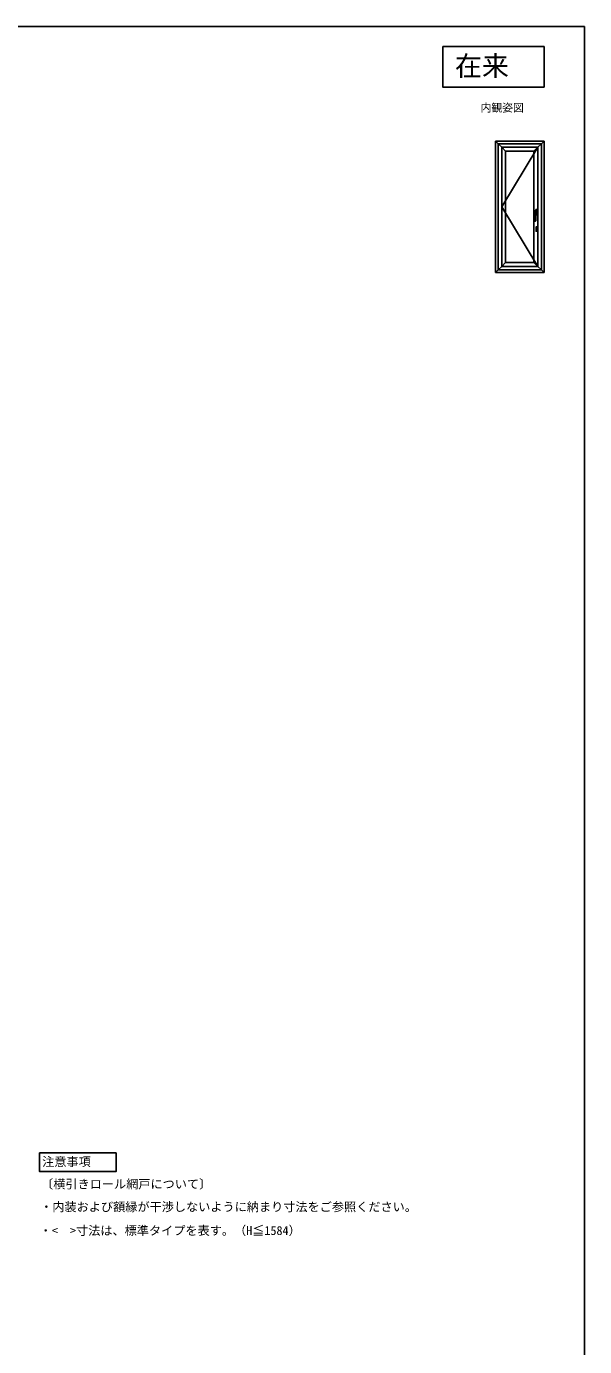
# Model space of a CAD drawing. Units: millimetres, scale not verified. Extents: x -525 to 525, y -783 to 778.
# Drawn here: x 112 to 525, y -231 to 747 of the extents above; entities that cross this region are included whole.
import ezdxf
from ezdxf.enums import TextEntityAlignment as Align

# ---------------------------------------------------------------- set-up
doc = ezdxf.new("R2010")
doc.units = ezdxf.units.MM
doc.header["$LTSCALE"] = 4
for name, color, linetype in [('0-1_USER1', 3, 'Continuous'), ('0-6_YKK_A1', 4, 'Continuous'), ('0-8_YKK_ZWAK', 7, 'Continuous')]:
    doc.layers.add(name, color=color, linetype=linetype)
doc.styles.add('ＭＳ ゴシック', font='')
doc.styles.get('ＭＳ ゴシック').set_extended_font_data('MS Gothic')

msp = doc.modelspace()

# ---------------------------------------------------------------- linework, layer by layer
at = {"layer": '0-1_USER1'}
for points in [[(420, 732.3), (495, 732.3), (495, 702.3), (420, 702.3)], [(121.402, -87.7), (121.402, -101.565), (178, -101.565), (178, -87.7)]]:
    msp.add_lwpolyline(points, close=True, dxfattribs=at)
at = {"layer": '0-6_YKK_A1'}
for p, q in [((495, 662.3), (459, 662.3)), ((459, 564.8), (459, 662.3)), ((466.5, 654.8), (463.6, 657.7)), ((463.6, 569.4), (463.6, 657.7)), ((490.4, 657.7), (463.6, 657.7)), ((487.5, 654.8), (490.4, 657.7)), ((490.4, 657.7), (490.4, 569.4)), ((490.4, 575.944), (490.4, 657.7)), ((495, 564.8), (495, 662.3)), ((487.5, 654.8), (466.5, 654.8)), ((466.5, 572.3), (466.5, 654.8)), ((487.5, 654.8), (487.5, 572.3)), ((487.8, 603.125), (487.8, 609.849)), ((487.866, 609.924), (489.093, 610.075)), ((487.875, 609.924), (488.725, 609.924)), ((488.762, 611.15), (488.697, 610.95)), ((488.827, 610.95), (488.697, 610.95)), ((488.827, 610.45), (488.697, 610.45)), ((488.875, 611.175), (488.76, 611.175)), ((488.875, 610.225), (488.76, 610.225)), ((488.827, 610.95), (488.762, 611.15)), ((490.022, 609.975), (488.8, 609.942)), ((488.8, 603.125), (488.8, 609.849)), ((489.099, 609.012), (488.831, 609.018)), ((488.9, 610.051), (488.9, 611.45)), ((488.9, 611.15), (488.9, 610.25)), ((488.9, 611.05), (488.9, 611.05)), ((488.9, 610.85), (488.9, 610.85)), ((490.3, 610.475), (488.9, 610.475)), ((488.9, 607.65), (488.9, 609.016)), ((488.9, 608.625), (490.3, 608.625)), ((488.92, 611.455), (488.92, 610.5)), ((488.92, 610.5), (490.28, 610.5)), ((488.92, 607.645), (488.92, 608.6)), ((488.92, 608.6), (490.28, 608.6)), ((488.945, 610.475), (488.945, 610.5)), ((488.945, 610.475), (490.255, 610.475)), ((488.945, 608.625), (488.945, 608.6)), ((488.945, 608.625), (490.255, 608.625)), ((488.952, 609.077), (490.023, 609.062)), ((490.205, 611.53), (488.995, 611.53)), ((490.205, 607.57), (488.995, 607.57)), ((489, 611.55), (490.2, 611.55)), ((490.2, 607.55), (489, 607.55)), ((489.125, 610.1), (490.075, 610.1)), ((489.125, 609), (490.075, 609)), ((490.099, 609.9), (490.099, 609.137)), ((490.15, 610.025), (490.15, 609.075)), ((490.255, 610.475), (490.255, 610.5)), ((490.255, 608.625), (490.255, 608.6)), ((490.28, 610.5), (490.28, 611.455)), ((490.28, 608.6), (490.28, 607.645)), ((490.3, 611.45), (490.3, 607.65)), ((487.875, 603.05), (488.725, 603.05)), ((489.033, 595.558), (489.033, 598.543)), ((489.033, 597.6), (490.168, 597.6)), ((489.133, 598.643), (490.068, 598.643)), ((489.225, 595.775), (489.225, 597.025)), ((489.225, 595.7), (489.225, 597.025)), ((489.3, 597.1), (489.525, 597.1)), ((489.6, 597.025), (489.6, 595.7)), ((489.6, 597.013), (489.6, 595.775)), ((490.168, 598.543), (490.168, 595.558)), ((489.033, 596.5), (489.225, 596.5)), ((490.068, 595.458), (489.133, 595.458)), ((489.525, 595.625), (489.3, 595.625)), ((489.6, 596.5), (490.168, 596.5)), ((466.5, 572.3), (463.6, 569.4)), ((490.4, 569.4), (463.6, 569.4)), ((487.5, 572.3), (466.5, 572.3)), ((487.5, 572.3), (490.4, 569.4)), ((490.4, 575.944), (490.4, 569.4)), ((495, 564.8), (459, 564.8))]:
    msp.add_line(p, q, dxfattribs=at)
for points in [[(463.6, 657.7), (461, 660.3), (459, 662.3)], [(490.4, 657.7), (463.6, 613.55), (490.4, 569.4)], [(490.4, 657.7), (493, 660.3), (495, 662.3)], [(488.827, 610.45), (488.762, 610.25), (488.697, 610.45)], [(459, 564.8), (461, 566.8), (463.6, 569.4)], [(495, 564.8), (493, 566.8), (490.4, 569.4)]]:
    msp.add_lwpolyline(points, dxfattribs=at)
msp.add_lwpolyline([(493, 566.8), (493, 660.3), (461, 660.3), (461, 566.8)], close=True, dxfattribs=at)
for centre, radius, start, end in [((487.875, 609.849), 0.075, 90, 180), ((488.3, 604.6), 4, 82.81924, 97.18076), ((489.953, 610.7), 1.3, 159.33268, 200.66732), ((488.725, 609.849), 0.075, 0, 90), ((488.76, 611.15), 0.025, 90, 159.33268), ((488.76, 610.25), 0.025, 200.66732, 270), ((488.95, 608.927), 0.15, 89.22911, 180), ((488.875, 611.15), 0.025, 0, 90), ((488.875, 610.25), 0.025, 270, 0), ((489, 611.45), 0.1, 90, 180), ((489, 607.65), 0.1, 180, 270), ((488.995, 611.455), 0.075, 90, 180), ((488.995, 607.645), 0.075, 180, 270), ((489.125, 610.025), 0.075, 90, 141.56804), ((489.125, 609.075), 0.075, 236.36958, 270), ((490.024, 609.9), 0.075, 0, 91.54908), ((490.024, 609.137), 0.075, 269.22911, 0), ((490.075, 610.025), 0.075, 0, 90), ((490.075, 609.075), 0.075, 270, 0), ((490.2, 611.45), 0.1, 0, 90), ((490.2, 607.65), 0.1, 270, 0), ((490.205, 611.455), 0.075, 0, 90), ((490.205, 607.645), 0.075, 270, 0), ((487.875, 603.125), 0.075, 180, 270), ((488.725, 603.125), 0.075, 270, 0), ((489.133, 598.543), 0.1, 90, 180), ((489.3, 597.025), 0.075, 90, 180), ((489.525, 597.025), 0.075, 0, 90), ((490.068, 598.543), 0.1, 0, 90), ((489.133, 595.558), 0.1, 180, 270), ((489.3, 595.7), 0.075, 180, 270), ((489.525, 595.7), 0.075, 270, 0), ((490.068, 595.558), 0.1, 270, 0)]:
    msp.add_arc(centre, radius, start, end, dxfattribs=at)
at = {"layer": '0-8_YKK_ZWAK'}
msp.add_line((-525, 747.3), (525, 747.3), dxfattribs=at)
msp.add_lwpolyline([(-525, -782.7), (525, -782.7), (525, 747.3)], dxfattribs=at)

# ---------------------------------------------------------------- texts
at = {"layer": '0-1_USER1', "style": 'ＭＳ ゴシック'}
for s, height, p in [('在来', 14.66, (429, 706.3)), ('内観姿図', 5.865, (448, 682.3)), ('注意事項', 6.598, (123.284, -99.433)), ('〔横引きロール網戸について〕', 6.598, (122.517, -116.018)), ('・内装および額縁が干渉しないように納まり寸法をご参照ください。', 6.598, (121.852, -132.91)), ('・<\u3000>寸法は、標準タイプを表す。（H≦1584）', 6.598, (121.413, -150.507))]:
    msp.add_text(s, height=height, dxfattribs=at).set_placement(p, align=Align.BOTTOM_LEFT)

doc.saveas('drawing.dxf')
